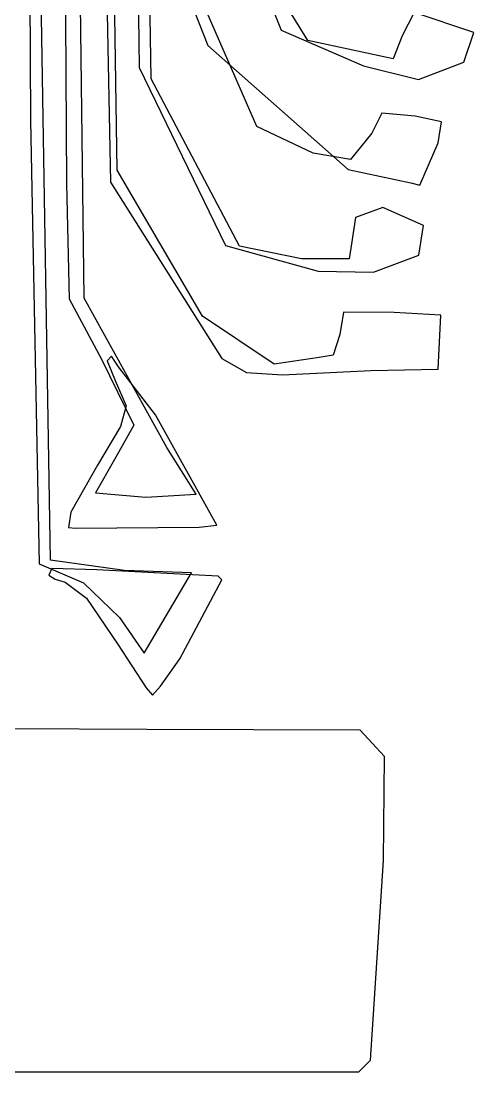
# Model space of a CAD drawing. Extents: x 11 to 122, y 5 to 84.
# Drawn here: x 66.72 to 78.63, y 4.85 to 32.5 of the extents above; entities that cross this region are included whole.
import ezdxf

# ---------------------------------------------------------------- set-up
doc = ezdxf.new("R2010")
doc.units = 0
doc.layers.add('Layer_1', color=7, linetype='CONTINUOUS')

msp = doc.modelspace()

# ---------------------------------------------------------------- linework, layer by layer
at = {"layer": 'Layer_1', "color": 2}
for points in [[(65.795316, 69.471705), (66.102444, 29.613113), (66.194627, 13.854177), (62.572835, 13.786896), (56.894741, 13.445689), (56.590164, 13.171623), (56.590164, 10.453908), (56.590164, 5.527888), (56.928865, 5.189137), (57.267565, 4.850978), (66.28325, 4.850978), (75.606303, 4.850978), (75.911385, 5.162156), (76.248559, 10.417219), (76.280145, 13.153307), (75.95774, 13.500186), (75.63483, 13.847037), (70.023725, 13.862559), (66.470688, 13.877517), (66.391234, 30.590949), (66.233856, 49.114003), (66.148289, 61.301586), (66.111617, 69.472148), (65.795316, 69.471705)], [(66.757942, 69.471705), (66.968796, 29.883053), (67.189339, 18.215995), (68.361289, 17.715838), (69.306592, 16.806188), (69.956999, 15.871064), (71.197199, 17.978646), (69.435452, 18.040278), (67.493402, 18.311745), (67.237212, 33.667323), (67.077796, 60.396082), (67.02075, 69.471705), (66.757942, 69.471705)], [(67.656385, 69.471705), (67.683394, 65.947193), (67.803082, 45.614001), (67.913095, 28.22368), (67.983382, 25.193719), (68.833952, 23.605141), (69.6835, 21.868857), (69.179273, 20.961755), (68.676571, 20.086736), (69.999792, 19.971124), (71.323522, 20.050067), (70.553936, 21.277025), (68.373013, 25.203905), (67.975742, 57.557115), (67.897307, 69.471705), (67.656385, 69.471705)], [(68.534966, 69.471705), (68.534966, 69.386141), (68.684199, 47.808166), (69.06976, 28.259333), (71.995309, 23.61838), (72.646735, 23.248105), (73.592038, 23.189024), (75.923716, 23.301075), (77.688011, 23.339274), (77.725191, 24.050796), (77.762371, 24.761809), (76.533378, 24.8321), (75.204554, 24.842796), (75.104216, 24.247908), (74.925442, 23.712098), (74.564333, 23.64487), (73.374041, 23.471187), (71.492607, 24.73788), (69.248023, 28.57155), (68.987249, 45.40518), (68.857371, 61.81862), (68.815097, 69.471711), (68.534966, 69.471705)], [(69.401326, 69.471705), (69.559726, 51.587342), (69.824064, 31.277073), (72.09921, 26.590282), (74.537341, 25.919505), (75.986874, 25.887918), (77.182763, 26.336635), (77.304999, 27.122516), (76.238478, 27.590585), (75.511674, 27.332357), (75.411333, 26.638155), (75.345123, 26.245974), (74.092192, 26.245974), (72.462864, 26.578056), (70.139845, 30.976055), (69.876526, 47.36352), (69.742064, 67.53627), (69.719148, 69.471697), (69.401326, 69.471705)], [(70.315054, 69.471705), (70.379226, 61.542567), (70.851878, 33.848642), (71.629614, 31.857189), (75.322207, 28.591415), (76.972411, 28.238446), (76.972976, 28.238446), (77.208287, 28.176822), (77.690102, 29.292746), (77.77618, 29.843328), (77.081462, 29.992561), (76.204408, 30.074561), (75.941597, 29.544866), (75.383379, 28.859312), (74.405992, 29.021279), (72.918255, 29.724653), (71.309309, 33.425905), (71.111689, 33.988707), (71.012372, 34.467979), (70.920692, 35.037402), (70.816281, 43.260934), (70.634454, 61.964797), (70.57537, 69.471705), (70.315054, 69.471705)], [(71.24864, 69.471705), (71.377497, 54.353475), (71.631649, 37.096597), (73.561987, 32.258027), (75.72406, 31.319347), (77.173596, 30.958235), (78.36439, 31.417134), (78.633314, 32.192833), (77.057464, 32.718455), (76.745256, 32.106758), (76.504851, 31.504739), (74.261794, 31.981466), (73.059795, 33.941849), (71.770697, 37.991986), (71.634708, 55.439351), (71.54048, 69.471705), (71.24864, 69.471705)], [(71.40273, 19.181576), (71.870897, 19.232554), (70.25384, 22.136742), (69.279039, 23.397855), (69.097248, 23.678917), (68.986547, 23.555103), (69.193184, 23.04326), (69.479527, 22.376371), (69.336336, 21.831431), (68.727218, 20.817791), (68.02744, 19.578536), (67.968058, 19.173812), (68.152335, 19.156879), (71.40273, 19.181573), (71.40273, 19.181576)], [(70.38364, 15.001193), (70.895732, 15.715317), (71.998865, 17.794508), (71.903446, 17.895741), (68.713847, 18.062427), (67.527969, 18.096344), (67.44385, 17.923858), (67.610733, 17.813442), (67.879242, 17.734544), (68.435274, 17.313686), (69.253123, 16.115116), (70.011293, 14.956063), (70.177395, 14.766828), (70.383623, 15.001224), (70.38364, 15.001193)]]:
    msp.add_lwpolyline(points, close=True, dxfattribs=at)

doc.saveas('drawing.dxf')
